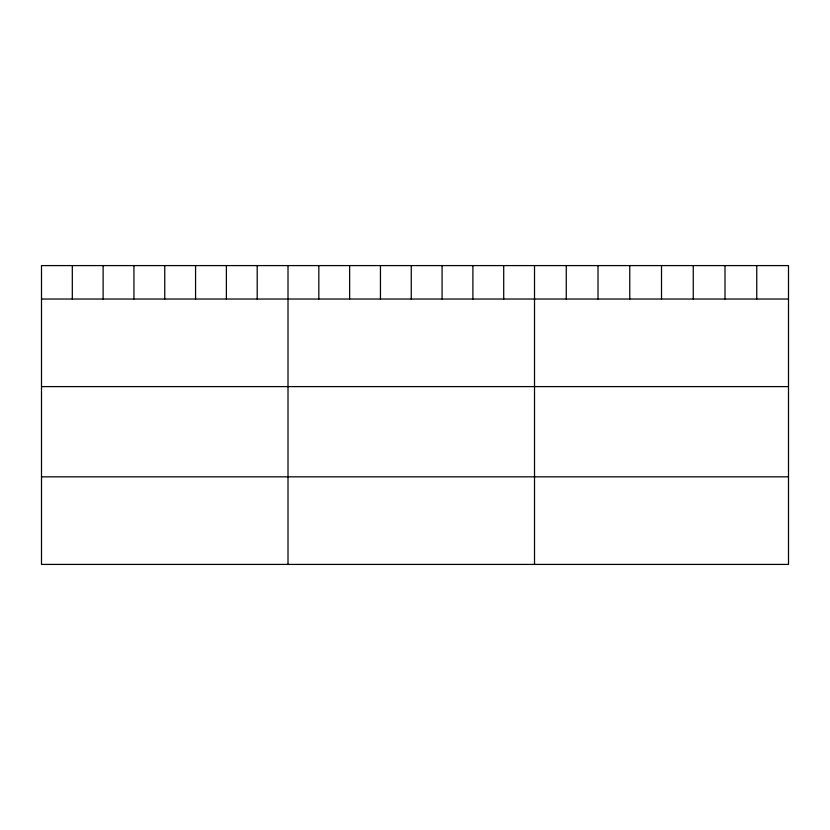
<?xml version="1.0" encoding="UTF-8"?>
<svg xmlns="http://www.w3.org/2000/svg" width="830" height="830" viewBox="0 0 830 830"><rect width="100%" height="100%" fill="white"/><g stroke="black" fill="none" stroke-linecap="round" stroke-linejoin="round"><path stroke-width="1.25" d="M788.5 299.028L788.5 564.41L41.5 564.41L41.5 265.59L788.5 265.59L788.5 299.028L41.5 299.028M41.5 386.604L788.5 386.604M41.5 476.835L788.5 476.835M756.753 265.59L756.753 299.028M725.005 265.59L725.005 299.028M693.258 265.59L693.258 299.028M661.51 265.59L661.51 299.028M629.763 265.59L629.763 299.028M598.015 265.59L598.015 299.028M566.268 265.59L566.268 299.028M534.52 265.59L534.52 564.41M503.706 265.59L503.706 299.028M472.893 265.59L472.893 299.028M442.079 265.59L442.079 299.028M411.265 265.59L411.265 299.028M380.451 265.59L380.451 299.028M349.638 265.59L349.638 299.028M318.824 265.59L318.824 299.028M288.01 265.59L288.01 564.41M257.196 265.59L257.196 299.028M226.383 265.59L226.383 299.028M195.569 265.59L195.569 299.028M164.755 265.59L164.755 299.028M133.941 265.59L133.941 299.028M103.128 265.59L103.128 299.028M72.314 265.59L72.314 299.028"/></g></svg>
